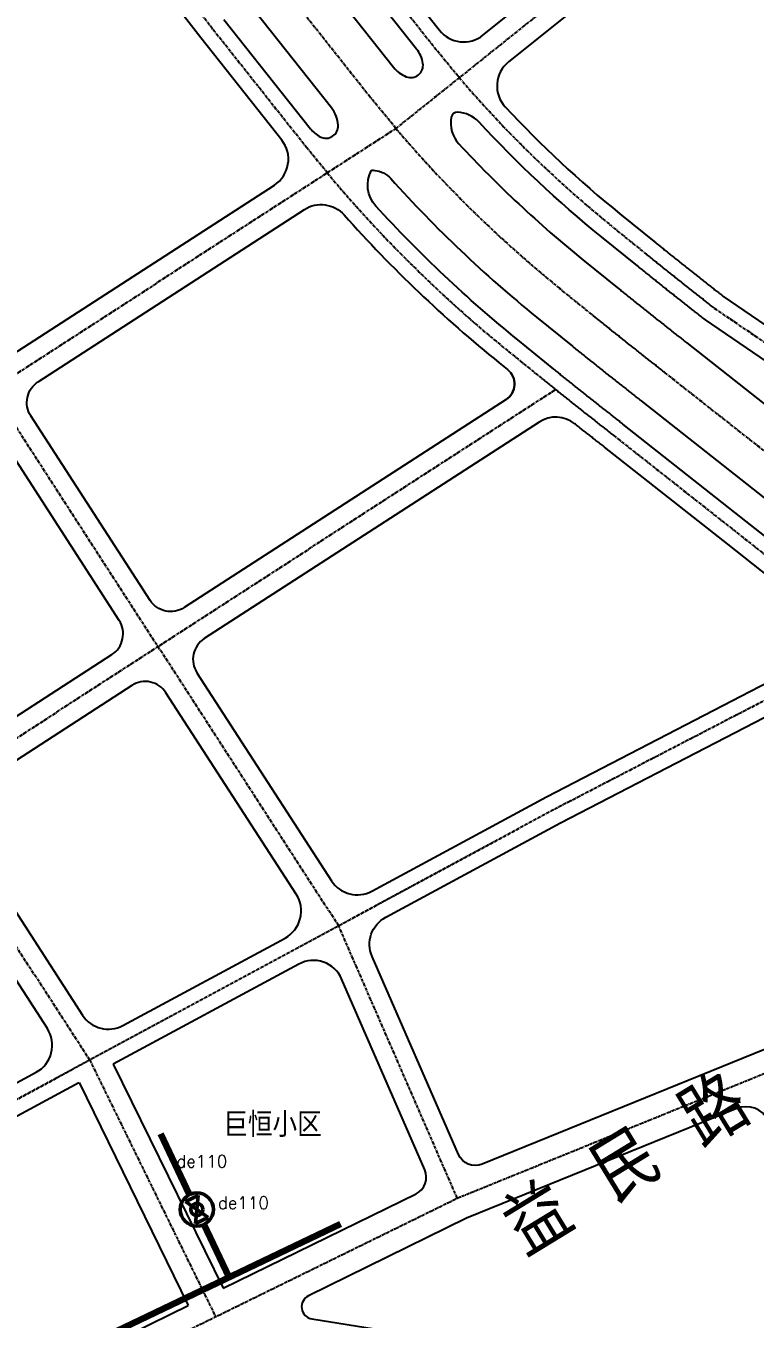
# Model space of a CAD drawing. Header units: millimetres. Extents: x 429861 to 37403537, y 4398138 to 8816131.
# Drawn here: x 448217 to 448810, y 4403546 to 4404598 of the extents above; entities that cross this region are included whole.
import ezdxf

# ---------------------------------------------------------------- set-up
doc = ezdxf.new("R2010")
doc.units = ezdxf.units.MM
doc.linetypes.add('CENTER', pattern=[2, 1.25, -0.25, 0.25, -0.25])
for name, color, linetype in [('中心线', 55, 'CENTER'), ('路名', 21, 'Continuous'), ('路网', 253, 'Continuous')]:
    doc.layers.add(name, color=color, linetype=linetype)
for name, color, linetype, lineweight in [('燃气周边建筑', 211, 'Continuous', 30), ('燃气标注(管)', 111, 'Continuous', 30), ('燃气管(PE)', 5, 'Continuous', 100), ('燃气阀门(PE)', 6, 'Continuous', 50)]:
    doc.layers.add(name, color=color, linetype=linetype, lineweight=lineweight)
doc.styles.add('HZ', font='rs.shx', dxfattribs={"width": 0.8, "bigfont": 'hztxt.shx'})

# ---------------------------------------------------------------- blocks, each defined once
blk = doc.blocks.new('阀门PE')
at = {"layer": '燃气阀门(PE)'}
for p, q in [((-4.91, -2.83), (-4.91, 2.83)), ((-4.91, -2.83), (4.91, 2.83)), ((-4.91, 2.83), (4.91, -2.83)), ((4.91, 2.83), (4.91, -2.83))]:
    blk.add_line(p, q, dxfattribs=at)
for radius in [6.74, 2.47]:
    blk.add_circle((0, 0), radius, dxfattribs=at)

msp = doc.modelspace()

# ---------------------------------------------------------------- linework, layer by layer
at = {"layer": '中心线', "ltscale": 2}
for p, q in [((449356.1, 4405185.5), (448517.5, 4404514.4)), ((448547.6, 4404581.5), (448472.1, 4404676.7)), ((448496.3, 4404540), (448420.1, 4404636.1)), ((448368.2, 4404595.4), (448344.6, 4404625.9)), ((448445, 4404498.5), (448368.2, 4404595.4)), ((448568, 4404556.7), (448547.6, 4404581.5)), ((448517.5, 4404514.4), (448496.3, 4404540)), ((448470.9, 4403866), (448045.4, 4404523.7)), ((448517.5, 4404514.4), (447456, 4403827.7)), ((448461.7, 4404478.3), (448445, 4404498.5)), ((448721.4, 4404411.9), (448692.1, 4404435.6)), ((448722.1, 4404411.3), (448721.4, 4404411.9)), ((448722.9, 4404410.7), (448722.1, 4404411.3)), ((448723.6, 4404410.1), (448722.9, 4404410.7)), ((448724.4, 4404409.4), (448723.6, 4404410.1)), ((448725.2, 4404408.8), (448724.4, 4404409.4)), ((448725.9, 4404408.2), (448725.2, 4404408.8)), ((448726.7, 4404407.6), (448725.9, 4404408.2)), ((448727.4, 4404407), (448726.7, 4404407.6)), ((448728.2, 4404406.4), (448727.4, 4404407)), ((448729, 4404405.8), (448728.2, 4404406.4)), ((448729.7, 4404405.1), (448729, 4404405.8)), ((448730.5, 4404404.5), (448729.7, 4404405.1)), ((448731.3, 4404403.9), (448730.5, 4404404.5)), ((448732, 4404403.3), (448731.3, 4404403.9)), ((448732.8, 4404402.7), (448732, 4404403.3)), ((448733.6, 4404402.1), (448732.8, 4404402.7)), ((448734.3, 4404401.5), (448733.6, 4404402.1)), ((448735.1, 4404400.8), (448734.3, 4404401.5)), ((448735.9, 4404400.2), (448735.1, 4404400.8)), ((448736.6, 4404399.6), (448735.9, 4404400.2)), ((448737.4, 4404399), (448736.6, 4404399.6)), ((448738.2, 4404398.4), (448737.4, 4404399)), ((448738.9, 4404397.8), (448738.2, 4404398.4)), ((448739.7, 4404397.2), (448738.9, 4404397.8)), ((448740.5, 4404396.6), (448739.7, 4404397.2)), ((448741.2, 4404395.9), (448740.5, 4404396.6)), ((448742, 4404395.3), (448741.2, 4404395.9)), ((448742.8, 4404394.7), (448742, 4404395.3)), ((448743.6, 4404394.1), (448742.8, 4404394.7)), ((448744.3, 4404393.5), (448743.6, 4404394.1)), ((448745.1, 4404392.9), (448744.3, 4404393.5)), ((448745.9, 4404392.3), (448745.1, 4404392.9)), ((448746.6, 4404391.6), (448745.9, 4404392.3)), ((448747.4, 4404391), (448746.6, 4404391.6)), ((448748.2, 4404390.4), (448747.4, 4404391)), ((448749, 4404389.8), (448748.2, 4404390.4)), ((448749.7, 4404389.2), (448749, 4404389.8)), ((448750.5, 4404388.6), (448749.7, 4404389.2)), ((448751.3, 4404388), (448750.5, 4404388.6)), ((448752.1, 4404387.3), (448751.3, 4404388)), ((448752.8, 4404386.7), (448752.1, 4404387.3)), ((448753.6, 4404386.1), (448752.8, 4404386.7)), ((448754.4, 4404385.5), (448753.6, 4404386.1)), ((448755.2, 4404384.9), (448754.4, 4404385.5)), ((448755.9, 4404384.3), (448755.2, 4404384.9)), ((448679.8, 4404360.6), (448650.5, 4404384.3)), ((448756.7, 4404383.7), (448755.9, 4404384.3)), ((448757.5, 4404383), (448756.7, 4404383.7)), ((448758.3, 4404382.4), (448757.5, 4404383)), ((448759.1, 4404381.8), (448758.3, 4404382.4)), ((448759.8, 4404381.2), (448759.1, 4404381.8)), ((448760.6, 4404380.6), (448759.8, 4404381.2)), ((448761.4, 4404380), (448760.6, 4404380.6)), ((448762.2, 4404379.4), (448761.4, 4404380)), ((448763, 4404378.7), (448762.2, 4404379.4)), ((448763.7, 4404378.1), (448763, 4404378.7)), ((448764.5, 4404377.5), (448763.7, 4404378.1)), ((448765.3, 4404376.9), (448764.5, 4404377.5)), ((448766.1, 4404376.3), (448765.3, 4404376.9)), ((448766.9, 4404375.7), (448766.1, 4404376.3)), ((448767.6, 4404375), (448766.9, 4404375.7)), ((448768.4, 4404374.4), (448767.6, 4404375)), ((448769.2, 4404373.8), (448768.4, 4404374.4)), ((448770, 4404373.2), (448769.2, 4404373.8)), ((448770.8, 4404372.6), (448770, 4404373.2)), ((448771.6, 4404372), (448770.8, 4404372.6)), ((448772.3, 4404371.3), (448771.6, 4404372)), ((448773.1, 4404370.7), (448772.3, 4404371.3)), ((448773.9, 4404370.1), (448773.1, 4404370.7)), ((448774.7, 4404369.5), (448773.9, 4404370.1)), ((448775.5, 4404368.9), (448774.7, 4404369.5)), ((448776.3, 4404368.2), (448775.5, 4404368.9)), ((448848.1, 4404319.3), (448776.3, 4404368.2)), ((448680.6, 4404360), (448679.8, 4404360.6)), ((448681.4, 4404359.3), (448680.6, 4404360)), ((448682.2, 4404358.7), (448681.4, 4404359.3)), ((448683, 4404358.1), (448682.2, 4404358.7)), ((448683.7, 4404357.4), (448683, 4404358.1)), ((448684.5, 4404356.8), (448683.7, 4404357.4)), ((448685.3, 4404356.2), (448684.5, 4404356.8)), ((448686.1, 4404355.6), (448685.3, 4404356.2)), ((448686.9, 4404354.9), (448686.1, 4404355.6)), ((448687.6, 4404354.3), (448686.9, 4404354.9)), ((448688.4, 4404353.7), (448687.6, 4404354.3)), ((448689.2, 4404353.1), (448688.4, 4404353.7)), ((448690, 4404352.4), (448689.2, 4404353.1)), ((448690.8, 4404351.8), (448690, 4404352.4)), ((448691.5, 4404351.2), (448690.8, 4404351.8)), ((448692.3, 4404350.6), (448691.5, 4404351.2)), ((448693.1, 4404349.9), (448692.3, 4404350.6)), ((448693.9, 4404349.3), (448693.1, 4404349.9)), ((448694.7, 4404348.7), (448693.9, 4404349.3)), ((448695.4, 4404348.1), (448694.7, 4404348.7)), ((448696.2, 4404347.4), (448695.4, 4404348.1)), ((448697, 4404346.8), (448696.2, 4404347.4)), ((448697.8, 4404346.2), (448697, 4404346.8)), ((448698.6, 4404345.6), (448697.8, 4404346.2)), ((448699.3, 4404344.9), (448698.6, 4404345.6)), ((448700.1, 4404344.3), (448699.3, 4404344.9)), ((448700.9, 4404343.7), (448700.1, 4404344.3)), ((448701.7, 4404343.1), (448700.9, 4404343.7)), ((448702.5, 4404342.4), (448701.7, 4404343.1)), ((448609, 4404333), (448638.3, 4404309.3)), ((448703.3, 4404341.8), (448702.5, 4404342.4)), ((448704, 4404341.2), (448703.3, 4404341.8)), ((448704.8, 4404340.6), (448704, 4404341.2)), ((448705.6, 4404340), (448704.8, 4404340.6)), ((448706.4, 4404339.3), (448705.6, 4404340)), ((448707.2, 4404338.7), (448706.4, 4404339.3)), ((448708, 4404338.1), (448707.2, 4404338.7)), ((448708.7, 4404337.5), (448708, 4404338.1)), ((448709.5, 4404336.8), (448708.7, 4404337.5)), ((448710.3, 4404336.2), (448709.5, 4404336.8)), ((448711.1, 4404335.6), (448710.3, 4404336.2)), ((448711.9, 4404335), (448711.1, 4404335.6)), ((448712.7, 4404334.4), (448711.9, 4404335)), ((448713.4, 4404333.7), (448712.7, 4404334.4)), ((448714.2, 4404333.1), (448713.4, 4404333.7)), ((448715, 4404332.5), (448714.2, 4404333.1)), ((448715.8, 4404331.9), (448715, 4404332.5)), ((448716.6, 4404331.3), (448715.8, 4404331.9)), ((448717.4, 4404330.6), (448716.6, 4404331.3)), ((448718.2, 4404330), (448717.4, 4404330.6)), ((448718.9, 4404329.4), (448718.2, 4404330)), ((448719.7, 4404328.8), (448718.9, 4404329.4)), ((448720.5, 4404328.2), (448719.7, 4404328.8)), ((448721.3, 4404327.5), (448720.5, 4404328.2)), ((448722.1, 4404326.9), (448721.3, 4404327.5)), ((448722.9, 4404326.3), (448722.1, 4404326.9)), ((448723.6, 4404325.7), (448722.9, 4404326.3)), ((448724.4, 4404325.1), (448723.6, 4404325.7)), ((448725.2, 4404324.4), (448724.4, 4404325.1)), ((448726, 4404323.8), (448725.2, 4404324.4)), ((448726.8, 4404323.2), (448726, 4404323.8)), ((448727.6, 4404322.6), (448726.8, 4404323.2)), ((448728.4, 4404322), (448727.6, 4404322.6)), ((448729.1, 4404321.4), (448728.4, 4404322)), ((448729.9, 4404320.7), (448729.1, 4404321.4)), ((448730.7, 4404320.1), (448729.9, 4404320.7)), ((448731.5, 4404319.5), (448730.7, 4404320.1)), ((448732.3, 4404318.9), (448731.5, 4404319.5)), ((448733.1, 4404318.3), (448732.3, 4404318.9)), ((448733.9, 4404317.6), (448733.1, 4404318.3)), ((448734.6, 4404317), (448733.9, 4404317.6)), ((448735.4, 4404316.4), (448734.6, 4404317)), ((448835.5, 4404237.5), (448735.4, 4404316.4)), ((447869, 4403798.7), (448647.2, 4404302.1)), ((448638.3, 4404309.3), (448639.1, 4404308.6)), ((448639.1, 4404308.6), (448639.9, 4404308)), ((448639.9, 4404308), (448640.7, 4404307.4)), ((448640.7, 4404307.4), (448641.5, 4404306.7)), ((448641.5, 4404306.7), (448642.3, 4404306.1)), ((448642.3, 4404306.1), (448643.1, 4404305.4)), ((448643.1, 4404305.4), (448643.9, 4404304.8)), ((448643.9, 4404304.8), (448644.7, 4404304.2)), ((448644.7, 4404304.2), (448645.5, 4404303.5)), ((448645.5, 4404303.5), (448646.3, 4404302.9)), ((448646.3, 4404302.9), (448647.1, 4404302.2)), ((448647.1, 4404302.2), (448647.9, 4404301.6)), ((448647.9, 4404301.6), (448648.7, 4404301)), ((448648.7, 4404301), (448649.5, 4404300.3)), ((448649.5, 4404300.3), (448650.3, 4404299.7)), ((448650.3, 4404299.7), (448651.1, 4404299)), ((448651.1, 4404299), (448651.8, 4404298.4)), ((448651.8, 4404298.4), (448652.6, 4404297.8)), ((448652.6, 4404297.8), (448653.4, 4404297.1)), ((448653.4, 4404297.1), (448654.2, 4404296.5)), ((448654.2, 4404296.5), (448655, 4404295.9)), ((448655, 4404295.9), (448655.8, 4404295.2)), ((448655.8, 4404295.2), (448656.6, 4404294.6)), ((448656.6, 4404294.6), (448657.4, 4404294)), ((448657.4, 4404294), (448658.2, 4404293.3)), ((448658.2, 4404293.3), (448659, 4404292.7)), ((448659, 4404292.7), (448659.8, 4404292.1)), ((448659.8, 4404292.1), (448660.6, 4404291.4)), ((448660.6, 4404291.4), (448661.4, 4404290.8)), ((448661.4, 4404290.8), (448662.2, 4404290.2)), ((448662.2, 4404290.2), (448663, 4404289.5)), ((448663, 4404289.5), (448663.8, 4404288.9)), ((448663.8, 4404288.9), (448664.6, 4404288.3)), ((448664.6, 4404288.3), (448665.4, 4404287.6)), ((448665.4, 4404287.6), (448666.1, 4404287)), ((448666.1, 4404287), (448666.9, 4404286.4)), ((448666.9, 4404286.4), (448667.7, 4404285.8)), ((448667.7, 4404285.8), (448668.5, 4404285.1)), ((448668.5, 4404285.1), (448669.3, 4404284.5)), ((448669.3, 4404284.5), (448670.1, 4404283.9)), ((448670.1, 4404283.9), (448670.9, 4404283.2)), ((448670.9, 4404283.2), (448671.7, 4404282.6)), ((448671.7, 4404282.6), (448672.5, 4404282)), ((448672.5, 4404282), (448673.3, 4404281.4)), ((448673.3, 4404281.4), (448674.1, 4404280.7)), ((448674.1, 4404280.7), (448674.9, 4404280.1)), ((448674.9, 4404280.1), (448675.7, 4404279.5)), ((448675.7, 4404279.5), (448676.4, 4404278.9)), ((448676.4, 4404278.9), (448677.2, 4404278.2)), ((448677.2, 4404278.2), (448678, 4404277.6)), ((448678, 4404277.6), (448678.8, 4404277)), ((448678.8, 4404277), (448679.6, 4404276.4)), ((448679.6, 4404276.4), (448680.4, 4404275.7)), ((448680.4, 4404275.7), (448681.2, 4404275.1)), ((448681.2, 4404275.1), (448682, 4404274.5)), ((448682, 4404274.5), (448682.8, 4404273.9)), ((448682.8, 4404273.9), (448683.6, 4404273.2)), ((448683.6, 4404273.2), (448684.3, 4404272.6)), ((448684.3, 4404272.6), (448685.1, 4404272)), ((448685.1, 4404272), (448685.9, 4404271.4)), ((448685.9, 4404271.4), (448686.7, 4404270.8)), ((448686.7, 4404270.8), (448687.5, 4404270.1)), ((448687.5, 4404270.1), (448688.3, 4404269.5)), ((448688.3, 4404269.5), (448689.1, 4404268.9)), ((448689.1, 4404268.9), (448689.9, 4404268.3)), ((448689.9, 4404268.3), (448690.6, 4404267.7)), ((448690.6, 4404267.7), (448691.4, 4404267)), ((448691.4, 4404267), (448692.2, 4404266.4)), ((448692.2, 4404266.4), (448693, 4404265.8)), ((448693, 4404265.8), (448693.8, 4404265.2)), ((448693.8, 4404265.2), (448694.6, 4404264.6)), ((448694.6, 4404264.6), (448794.7, 4404185.7)), ((448794.7, 4404185.7), (448975.8, 4404043)), ((448268.5, 4403756.8), (447996.4, 4404177.3)), ((448908.2, 4404096.3), (448645.6, 4403960.3)), ((448645.6, 4403960.3), (448137.9, 4403686.3)), ((448567.3, 4403644.6), (449198.5, 4403900.9)), ((448567.3, 4403644.6), (448470.9, 4403866)), ((448268.5, 4403756.8), (448370.8, 4403548.2)), ((448279.6, 4403503.5), (448567.3, 4403644.6))]:
    msp.add_line(p, q, dxfattribs=at)
for radius, start, end in [(934, 220.3507, 220.442), (934, 220.442, 231.001), (1000, 220.325, 231.001), (1066, 219.8627, 231.001)]:
    msp.add_arc((449279.8, 4405161.5), radius, start, end, dxfattribs=at)
at = {"layer": '燃气管(PE)'}
for p, q in [((448325.9, 4403696.8), (448349.4, 4403647.6)), ((448271.9, 4403527.8), (448472.4, 4403623.7)), ((448361.3, 4403623.2), (448381.6, 4403580.3))]:
    msp.add_line(p, q, dxfattribs=at)
at = {"layer": '路网'}
for p, q in [((448287.6, 4403753.5), (448377, 4403571.3)), ((448260, 4403738.5), (448348.4, 4403557.3))]:
    msp.add_line(p, q, dxfattribs=at)
at = {"layer": '路网', "flags": 128}
for points in [[(448753.8, 4404763.9, 0.122525), (448620.6, 4404869.9, -0.071409), (448522.9, 4404932.5, 0.361659), (448497.3, 4404933), (448384.4, 4404842.7, 0.408565), (448381.1, 4404814.9), (448401.8, 4404787.9), (448427.1, 4404755), (448458.6, 4404713.8), (448481.6, 4404684.1), (448552.9, 4404594.1, 0.415629), (448588.1, 4404590.1), (448754.3, 4404723.1, 0.408423), (448758.5, 4404757.8), (448753.8, 4404763.9)], [(448996.2, 4404878.3), (448609, 4404568.4, 0.436911), (448606.4, 4404531.8)], [(448443.8, 4404654.6), (448515.4, 4404564.1, 0.132549), (448525.9, 4404556.4, 0.57822), (448539.4, 4404567.2, 0.130093), (448534.3, 4404578.9), (448462.7, 4404669.4)], [(448455.9, 4404507.5, 0.583611), (448470.5, 4404517, 0.153736), (448465.1, 4404531), (448396.5, 4404617.6)], [(448377.6, 4404602.8), (448447.9, 4404514.1, 0.104958), (448455.9, 4404507.5)], [(448606.4, 4404531.8, 0.034601), (448699.6, 4404444.9), (448728.9, 4404421.2), (448729.7, 4404420.6), (448730.4, 4404420), (448731.2, 4404419.4), (448731.9, 4404418.8), (448732.7, 4404418.2), (448733.5, 4404417.6), (448734.2, 4404416.9), (448735, 4404416.3), (448735.7, 4404415.7), (448736.5, 4404415.1), (448737.3, 4404414.5), (448738, 4404413.9), (448738.8, 4404413.3), (448739.5, 4404412.7), (448740.3, 4404412.1), (448741.1, 4404411.4), (448741.8, 4404410.8), (448742.6, 4404410.2), (448743.4, 4404409.6), (448744.1, 4404409), (448744.9, 4404408.4), (448745.7, 4404407.8), (448746.4, 4404407.2), (448747.2, 4404406.6), (448748, 4404405.9), (448748.7, 4404405.3), (448749.5, 4404404.7), (448750.3, 4404404.1), (448751, 4404403.5), (448751.8, 4404402.9), (448752.6, 4404402.3), (448753.3, 4404401.7), (448754.1, 4404401), (448754.9, 4404400.4), (448755.6, 4404399.8), (448756.4, 4404399.2), (448757.2, 4404398.6), (448758, 4404398), (448758.7, 4404397.4), (448759.5, 4404396.8), (448760.3, 4404396.1), (448761.1, 4404395.5), (448761.8, 4404394.9), (448762.6, 4404394.3), (448763.4, 4404393.7), (448764.2, 4404393.1), (448764.9, 4404392.5), (448765.7, 4404391.8), (448766.5, 4404391.2), (448767.3, 4404390.6), (448768.1, 4404390), (448768.8, 4404389.4), (448769.6, 4404388.8), (448770.4, 4404388.2), (448771.2, 4404387.5), (448772, 4404386.9), (448772.7, 4404386.3), (448773.5, 4404385.7), (448774.3, 4404385.1), (448775.1, 4404384.5), (448775.9, 4404383.8), (448776.6, 4404383.2), (448777.4, 4404382.6), (448778.2, 4404382), (448779, 4404381.4), (448779.8, 4404380.8), (448780.6, 4404380.1), (448781.3, 4404379.5), (448782.1, 4404378.9), (448782.9, 4404378.3), (448783.4, 4404377.9), (448835.4, 4404342.5, 0.329383)], [(448585, 4404519.5, 0.200106), (448567.6, 4404527.5, 0.370595), (448562.5, 4404523.4, 0.237824), (448568.7, 4404501.8, 0.035581), (448669.4, 4404407.6), (448698.7, 4404383.9), (448699.5, 4404383.3), (448700.3, 4404382.7), (448701, 4404382), (448701.8, 4404381.4), (448702.6, 4404380.8), (448703.3, 4404380.2), (448704.1, 4404379.6), (448704.9, 4404378.9), (448705.7, 4404378.3), (448706.4, 4404377.7), (448707.2, 4404377.1), (448708, 4404376.5), (448708.7, 4404375.8), (448709.5, 4404375.2), (448710.3, 4404374.6), (448711.1, 4404374), (448711.8, 4404373.4), (448712.6, 4404372.7), (448713.4, 4404372.1), (448714.2, 4404371.5), (448714.9, 4404370.9), (448715.7, 4404370.3), (448716.5, 4404369.6), (448717.3, 4404369), (448718, 4404368.4), (448718.8, 4404367.8), (448719.6, 4404367.2), (448720.4, 4404366.5), (448721.1, 4404365.9), (448721.9, 4404365.3), (448722.7, 4404364.7), (448723.5, 4404364.1), (448724.3, 4404363.5), (448725, 4404362.8), (448725.8, 4404362.2), (448726.6, 4404361.6), (448727.4, 4404361), (448728.2, 4404360.4), (448728.9, 4404359.7), (448729.7, 4404359.1), (448730.5, 4404358.5), (448731.3, 4404357.9), (448732.1, 4404357.3), (448732.8, 4404356.7), (448733.6, 4404356), (448734.4, 4404355.4), (448735.2, 4404354.8), (448736, 4404354.2), (448736.7, 4404353.6), (448737.5, 4404352.9), (448738.3, 4404352.3), (448739.1, 4404351.7), (448739.9, 4404351.1), (448740.7, 4404350.5), (448741.4, 4404349.9), (448742.2, 4404349.2), (448743, 4404348.6), (448743.8, 4404348), (448744.6, 4404347.4), (448745.4, 4404346.8), (448746.1, 4404346.1), (448746.9, 4404345.5), (448747.7, 4404344.9), (448748.5, 4404344.3), (448749.3, 4404343.7), (448750.1, 4404343.1), (448750.9, 4404342.4), (448751.6, 4404341.8), (448752.4, 4404341.2), (448753.2, 4404340.6), (448754, 4404340), (448854.1, 4404261.1)], [(448840.9, 4404309.7), (448769.2, 4404358.6), (448768.1, 4404359.4), (448767.3, 4404360.1, -0.000003), (448767.3, 4404360.1), (448766.5, 4404360.7, -0.000004), (448766.5, 4404360.7), (448765.7, 4404361.3, -0.000005), (448765.7, 4404361.3), (448764.9, 4404361.9, -0.000007), (448764.9, 4404361.9), (448764.1, 4404362.5, -0.000008), (448764.1, 4404362.5), (448763.4, 4404363.1, -0.000009), (448763.4, 4404363.1), (448762.6, 4404363.8, -0.00001), (448762.6, 4404363.8), (448761.8, 4404364.4, -0.000012), (448761.8, 4404364.4), (448761, 4404365, -0.000013), (448761, 4404365), (448760.2, 4404365.6, -0.000014), (448760.2, 4404365.6), (448759.4, 4404366.2, -0.000016), (448759.4, 4404366.2), (448758.7, 4404366.8, -0.000017), (448758.7, 4404366.8), (448757.9, 4404367.5, -0.000018), (448757.9, 4404367.5), (448757.1, 4404368.1, -0.00002), (448757.1, 4404368.1), (448756.3, 4404368.7, -0.000021), (448756.3, 4404368.7), (448755.5, 4404369.3, -0.000022), (448755.5, 4404369.3), (448754.7, 4404369.9, -0.000023), (448754.7, 4404369.9), (448754, 4404370.5, -0.000025), (448754, 4404370.5), (448753.2, 4404371.2, -0.000026), (448753.2, 4404371.2), (448752.4, 4404371.8, -0.000027), (448752.4, 4404371.8), (448751.6, 4404372.4, -0.000029), (448751.6, 4404372.4), (448750.8, 4404373, -0.00003), (448750.8, 4404373), (448750.1, 4404373.6, -0.000031), (448750.1, 4404373.6), (448749.3, 4404374.2, -0.000033), (448749.3, 4404374.2), (448748.5, 4404374.9, -0.000034), (448748.5, 4404374.9), (448747.7, 4404375.5, -0.000035), (448747.7, 4404375.5), (448746.9, 4404376.1, -0.000036), (448746.9, 4404376.1), (448746.2, 4404376.7, -0.000038), (448746.2, 4404376.7), (448745.4, 4404377.3, -0.000039), (448745.4, 4404377.3), (448744.6, 4404377.9, -0.00004), (448744.6, 4404377.9), (448743.8, 4404378.6, -0.000042), (448743.8, 4404378.6), (448743.1, 4404379.2, -0.000043), (448743.1, 4404379.2), (448742.3, 4404379.8, -0.000044), (448742.3, 4404379.8), (448741.5, 4404380.4, -0.000046), (448741.5, 4404380.4), (448740.7, 4404381, -0.000047), (448740.7, 4404381), (448740, 4404381.6, -0.000048), (448740, 4404381.6), (448739.2, 4404382.2, -0.000049), (448739.2, 4404382.2), (448738.4, 4404382.9, -0.000051), (448738.4, 4404382.9), (448737.6, 4404383.5, -0.000052), (448737.6, 4404383.5), (448736.9, 4404384.1, -0.000053), (448736.9, 4404384.1), (448736.1, 4404384.7, -0.000055), (448736.1, 4404384.7), (448735.3, 4404385.3, -0.000056), (448735.3, 4404385.3), (448734.5, 4404385.9, -0.000057), (448734.5, 4404385.9), (448733.8, 4404386.6, -0.000059), (448733.8, 4404386.6), (448733, 4404387.2, -0.00006), (448733, 4404387.2), (448732.2, 4404387.8, -0.000061), (448732.2, 4404387.8), (448731.5, 4404388.4, -0.000063), (448731.4, 4404388.4), (448730.7, 4404389, -0.000064), (448730.7, 4404389), (448729.9, 4404389.6, -0.000065), (448729.9, 4404389.6), (448729.1, 4404390.2, -0.000066), (448729.1, 4404390.2), (448728.4, 4404390.9, -0.000068), (448728.4, 4404390.9), (448727.6, 4404391.5, -0.000069), (448727.6, 4404391.5), (448726.8, 4404392.1, -0.00007), (448726.8, 4404392.1), (448726.1, 4404392.7, -0.000072), (448726.1, 4404392.7), (448725.3, 4404393.3, -0.000073), (448725.3, 4404393.3), (448724.5, 4404393.9, -0.000074), (448724.5, 4404393.9), (448723.8, 4404394.6, -0.000076), (448723.8, 4404394.6), (448723, 4404395.2, -0.000077), (448723, 4404395.2), (448722.2, 4404395.8, -0.000078), (448722.2, 4404395.8), (448721.5, 4404396.4, -0.000079), (448721.5, 4404396.4), (448720.7, 4404397, -0.000081), (448720.7, 4404397), (448719.9, 4404397.6, -0.000082), (448719.9, 4404397.6), (448719.2, 4404398.3, -0.000083), (448719.2, 4404398.3), (448718.4, 4404398.9, -0.000085), (448718.4, 4404398.9), (448717.6, 4404399.5, -0.000086), (448717.6, 4404399.5), (448716.9, 4404400.1, -0.000087), (448716.9, 4404400.1), (448716.1, 4404400.7, -0.000089), (448716.1, 4404400.7), (448715.3, 4404401.3, -0.00009), (448715.3, 4404401.3), (448714.6, 4404401.9, -0.000091), (448714.6, 4404402), (448713.8, 4404402.6, -0.000091), (448713.8, 4404402.6), (448684.5, 4404426.3, -0.03607), (448585, 4404519.5)], [(448983.2, 4404052.4), (448802.1, 4404195.1), (448702, 4404274), (448701.2, 4404274.6), (448700.4, 4404275.2), (448699.6, 4404275.8), (448698.9, 4404276.5), (448698.1, 4404277.1), (448697.3, 4404277.7), (448696.5, 4404278.3), (448695.7, 4404278.9), (448694.9, 4404279.6), (448694.1, 4404280.2), (448693.3, 4404280.8), (448692.6, 4404281.4), (448691.8, 4404282), (448691, 4404282.7), (448690.2, 4404283.3), (448689.4, 4404283.9), (448688.6, 4404284.5), (448687.8, 4404285.2), (448687, 4404285.8), (448686.3, 4404286.4), (448685.5, 4404287), (448684.7, 4404287.7), (448683.9, 4404288.3), (448683.1, 4404288.9), (448682.3, 4404289.5), (448681.5, 4404290.1), (448680.7, 4404290.8), (448679.9, 4404291.4), (448679.1, 4404292), (448678.4, 4404292.7), (448677.6, 4404293.3), (448676.8, 4404293.9), (448676, 4404294.5), (448675.2, 4404295.2), (448674.4, 4404295.8), (448673.6, 4404296.4), (448672.8, 4404297), (448672, 4404297.7), (448671.2, 4404298.3), (448670.4, 4404298.9), (448669.6, 4404299.6), (448668.9, 4404300.2), (448668.1, 4404300.8), (448667.3, 4404301.4), (448666.5, 4404302.1), (448665.7, 4404302.7), (448664.9, 4404303.3), (448664.1, 4404304), (448663.3, 4404304.6), (448662.5, 4404305.2), (448661.7, 4404305.9), (448660.9, 4404306.5), (448660.1, 4404307.1), (448659.3, 4404307.8), (448658.6, 4404308.4), (448657.8, 4404309), (448657, 4404309.7), (448656.2, 4404310.3), (448655.4, 4404310.9), (448654.6, 4404311.6), (448653.8, 4404312.2), (448653, 4404312.9), (448652.2, 4404313.5), (448651.4, 4404314.1), (448650.6, 4404314.8), (448649.8, 4404315.4), (448649, 4404316.1), (448648.2, 4404316.7), (448647.5, 4404317.3), (448646.7, 4404318), (448645.9, 4404318.6), (448616.6, 4404342.4, -0.037697), (448501.1, 4404451.2, -0.322796), (448497.7, 4404480.3)], [(448497.7, 4404480.3, -0.03027), (448500.2, 4404480.2, -0.18886), (448513.2, 4404473.6, 0.039739), (448631.7, 4404361), (448661, 4404337.3), (448661.8, 4404336.6), (448662.5, 4404336), (448663.3, 4404335.4), (448664.1, 4404334.7), (448664.9, 4404334.1), (448665.7, 4404333.5), (448666.5, 4404332.8), (448667.3, 4404332.2), (448668, 4404331.6), (448668.8, 4404330.9), (448669.6, 4404330.3), (448670.4, 4404329.7), (448671.2, 4404329), (448672, 4404328.4), (448672.8, 4404327.8), (448673.6, 4404327.1), (448674.3, 4404326.5), (448675.1, 4404325.9), (448675.9, 4404325.2), (448676.7, 4404324.6), (448677.5, 4404324), (448678.3, 4404323.4), (448679.1, 4404322.7), (448679.9, 4404322.1), (448680.6, 4404321.5), (448681.4, 4404320.8), (448682.2, 4404320.2), (448683, 4404319.6), (448683.8, 4404319), (448684.6, 4404318.3), (448685.4, 4404317.7), (448686.2, 4404317.1), (448686.9, 4404316.5), (448687.7, 4404315.8), (448688.5, 4404315.2), (448689.3, 4404314.6), (448690.1, 4404314), (448690.9, 4404313.3), (448691.7, 4404312.7), (448692.5, 4404312.1), (448693.3, 4404311.5), (448694, 4404310.8), (448694.8, 4404310.2), (448695.6, 4404309.6), (448696.4, 4404309), (448697.2, 4404308.4), (448698, 4404307.7), (448698.8, 4404307.1), (448699.6, 4404306.5), (448700.3, 4404305.9), (448701.1, 4404305.2), (448701.9, 4404304.6), (448702.7, 4404304), (448703.5, 4404303.4), (448704.3, 4404302.8), (448705.1, 4404302.1), (448705.8, 4404301.5), (448706.6, 4404300.9), (448707.4, 4404300.3), (448708.2, 4404299.7), (448709, 4404299), (448709.8, 4404298.4), (448710.6, 4404297.8), (448711.4, 4404297.2), (448712.1, 4404296.6), (448712.9, 4404295.9), (448713.7, 4404295.3), (448714.5, 4404294.7), (448715.3, 4404294.1), (448716.1, 4404293.5), (448716.9, 4404292.8), (448817, 4404214)], [(448607, 4404293.9, 0.510099), (448608.3, 4404318.2, -0.510099), (448607, 4404293.9), (448345.3, 4404124.7, -0.414214), (448317.6, 4404130.6), (448220.6, 4404280.6, -0.414214), (448226.5, 4404308.3), (448443, 4404448.4, -0.36977), (448475.3, 4404444, 0.040496), (448601.5, 4404323.7), (448608.3, 4404318.2)], [(448861.7, 4404117.6), (448787.3, 4404176.3), (448687.1, 4404255.1), (448686.4, 4404255.8), (448685.6, 4404256.4), (448684.8, 4404257), (448684, 4404257.6), (448683.2, 4404258.2), (448682.4, 4404258.9), (448681.6, 4404259.5), (448680.9, 4404260.1), (448680.1, 4404260.7), (448679.3, 4404261.3), (448678.5, 4404262), (448677.7, 4404262.6), (448676.9, 4404263.2), (448676.1, 4404263.8), (448675.3, 4404264.4), (448674.5, 4404265.1), (448673.8, 4404265.7), (448673, 4404266.3), (448672.2, 4404266.9), (448671.4, 4404267.6), (448670.6, 4404268.2), (448669.8, 4404268.8), (448669, 4404269.4), (448668.2, 4404270.1), (448667.4, 4404270.7), (448666.6, 4404271.3), (448665.8, 4404272), (448665, 4404272.6), (448664.2, 4404273.2), (448663.5, 4404273.8), (448663, 4404274.2, 0.32141), (448633.9, 4404275.6), (448361.6, 4404099.5)], [(448361.6, 4404099.5, 0.414214), (448355.6, 4404071.8), (448465.1, 4403902.6, 0.391169), (448497.9, 4403894.2), (448640, 4403970.9), (448858.6, 4404084.1, 0.545113)], [(449091.6, 4403876.9), (448587.6, 4403672.3, -0.406907), (448568.2, 4403680.2), (448498.1, 4403841, -0.389787), (448509.2, 4403873), (448651.2, 4403949.7), (448895.4, 4404076.1, -0.294404)], [(448377, 4403571.3), (448533.8, 4403648.2, 0.40102), (448540.9, 4403667.7), (448473.3, 4403822.9, 0.439069), (448438.5, 4403834.9), (448287.6, 4403753.5)], [(448259.6, 4403738.3), (448143.6, 4403675.7, -0.037635), (448128.2, 4403668.9, 0.32413), (448111.7, 4403644.7), (448116, 4403486.4, 0.522093), (448143.5, 4403468.3), (448272.3, 4403520), (448348.4, 4403557.3)], [(448856.5, 4403481.1, 0.512297), (448873.7, 4403498.3), (448848.7, 4403649.6), (448820, 4403707.8, 0.393213), (448794.6, 4403717.5), (448574.7, 4403628.2), (448446.4, 4403565.3, 0.731602), (448449.2, 4403546.4), (448856.5, 4403481.1)]]:
    msp.add_lwpolyline(points, format="xyb", dxfattribs=at)
for points in [[(448227.1, 4404728), (448037.8, 4404597, 0.418004), (448032.9, 4404569, -0.011042), (448058, 4404531.9), (448182.5, 4404339.4, 0.414214), (448210.2, 4404333.5), (448418.6, 4404468.3, 0.442599), (448424.6, 4404504.8), (448358.7, 4404588), (448335, 4404618.6), (448303.3, 4404660, -0.000097), (448303.3, 4404660), (448278.1, 4404692.9), (448254.3, 4404723.8, 0.399587)], [(448034, 4404183.7, 0.414214), (448028, 4404156.1), (448125.1, 4404006.1, 0.414214), (448152.7, 4404000.1), (448286.5, 4404086.6, 0.414214), (448292.4, 4404114.3), (448195.4, 4404264.3, 0.414214), (448167.7, 4404270.3)], [(448295.5, 4403785), (448427.3, 4403856.1, 0.43764), (448436.4, 4403891.7), (448330.4, 4404055.5, 0.414214), (448302.8, 4404061.5), (448169, 4403974.9, 0.414214), (448163.1, 4403947.3), (448262.6, 4403793.4, 0.391169)], [(447919.7, 4403780.1), (448042.6, 4403700.5, 0.27406), (448132.2, 4403696.9), (448224.9, 4403746.9, 0.43764), (448234, 4403782.4), (448137.9, 4403931, 0.414214), (448110.3, 4403936.9), (447919.7, 4403813.7, 0.543809)]]:
    msp.add_lwpolyline(points, format="xyb", close=True, dxfattribs=at)

# ---------------------------------------------------------------- block references
at = {"layer": '燃气阀门(PE)', "xscale": 2.000000000051664, "yscale": 1.999999999973591, "zscale": 2.000000000028112, "rotation": 114.7168518568429}
msp.add_blockref('阀门PE', (448355.6, 4403635.4), dxfattribs=at)

# ---------------------------------------------------------------- texts
at = {"layer": '燃气周边建筑', "style": 'HZ'}
msp.add_text('巨恒小区', height=20, dxfattribs=at).set_placement((448377.1, 4403694.4))
at = {"layer": '燃气标注(管)', "style": 'HZ'}
msp.add_text('de110', height=10, dxfattribs=at).set_placement((448338.8, 4403669.6))
at = {"layer": '燃气标注(管)', "color": 2, "style": 'HZ'}
msp.add_text('de110', height=10, dxfattribs=at).set_placement((448372.6, 4403635.8))
at = {"layer": '路名', "style": 'HZ'}
msp.add_text('益 民 路', height=50, rotation=31.4292, dxfattribs=at).set_placement((448624.4, 4403593.6))

doc.saveas('drawing.dxf')
